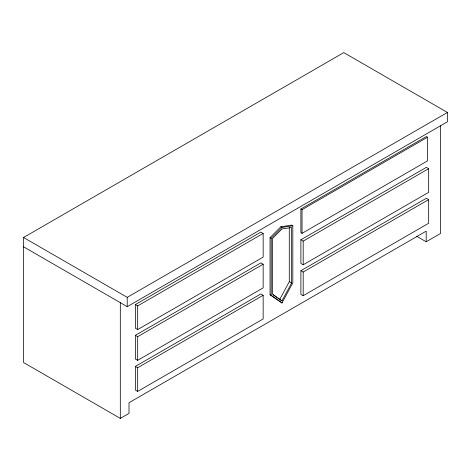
<?xml version="1.0" encoding="UTF-8"?>
<svg xmlns="http://www.w3.org/2000/svg" width="471" height="471" viewBox="0 0 471 471"><rect width="100%" height="100%" fill="white"/><g stroke="black" fill="none" stroke-linecap="round" stroke-linejoin="round"><path stroke-width="0.71" d="M282.017 300.792L272.444 294.081L272.444 238.532L282.017 228.947L291.596 227.475L291.596 283.024L282.017 300.792L279.715 299.462L289.288 281.699L289.288 227.605M282.017 302.924L292.827 282.865L292.827 225.762L291.679 225.097L280.869 226.763L270.054 237.584L270.054 294.681L282.017 302.924L270.054 294.681M271.208 295.346L271.208 238.249L282.017 227.428L292.827 225.762M416.652 236.271L426.196 241.788L426.196 231.143L129.007 402.723L129.007 413.367L120.311 418.389L23.55 362.523L23.55 237.496L343.777 52.611L447.45 112.463L447.45 121.777L127.223 306.656L23.55 246.804M23.55 237.496L127.223 297.348L447.45 112.463M135.365 304.566L260.852 232.121L263.154 233.451L263.154 257.113L137.673 329.559L135.365 328.228L135.365 304.566L137.673 305.897L263.154 233.451M300.887 209.006L426.367 136.561L427.521 137.226L427.521 160.888L302.035 233.333L300.887 232.668L300.887 209.006L302.035 209.672L427.521 137.226M135.365 335.346L260.852 262.9L263.154 264.231L263.154 287.893L137.673 360.339L135.365 359.008L135.365 335.346L137.673 336.677L263.154 264.231M300.887 239.786L426.367 167.34L428.669 168.671L428.669 192.333L303.189 264.779L300.887 263.448L300.887 239.786L303.189 241.117L428.669 168.671M300.887 270.713L426.367 198.267L428.669 199.598L428.669 223.254L303.189 295.7L300.887 294.369L300.887 270.713L303.189 272.044L428.669 199.598M135.365 366.414L260.852 293.969L263.154 295.299L263.154 318.955L137.673 391.401L135.365 390.07L135.365 366.414L137.673 367.745L263.154 295.299M426.196 241.788L440.538 233.504L440.538 125.845M280.869 226.763L282.017 227.428M270.054 237.584L271.208 238.249M289.288 281.699L291.596 283.024M273.133 294.852L276.724 297.366M277.919 298.202L279.715 299.462M303.189 241.117L303.189 264.779M303.189 272.044L303.189 295.7M302.035 209.672L302.035 233.333M137.673 305.897L137.673 329.559M137.673 336.677L137.673 360.339M137.673 367.745L137.673 391.401M127.223 297.348L127.223 306.656M120.311 302.67L120.311 418.389"/></g></svg>
